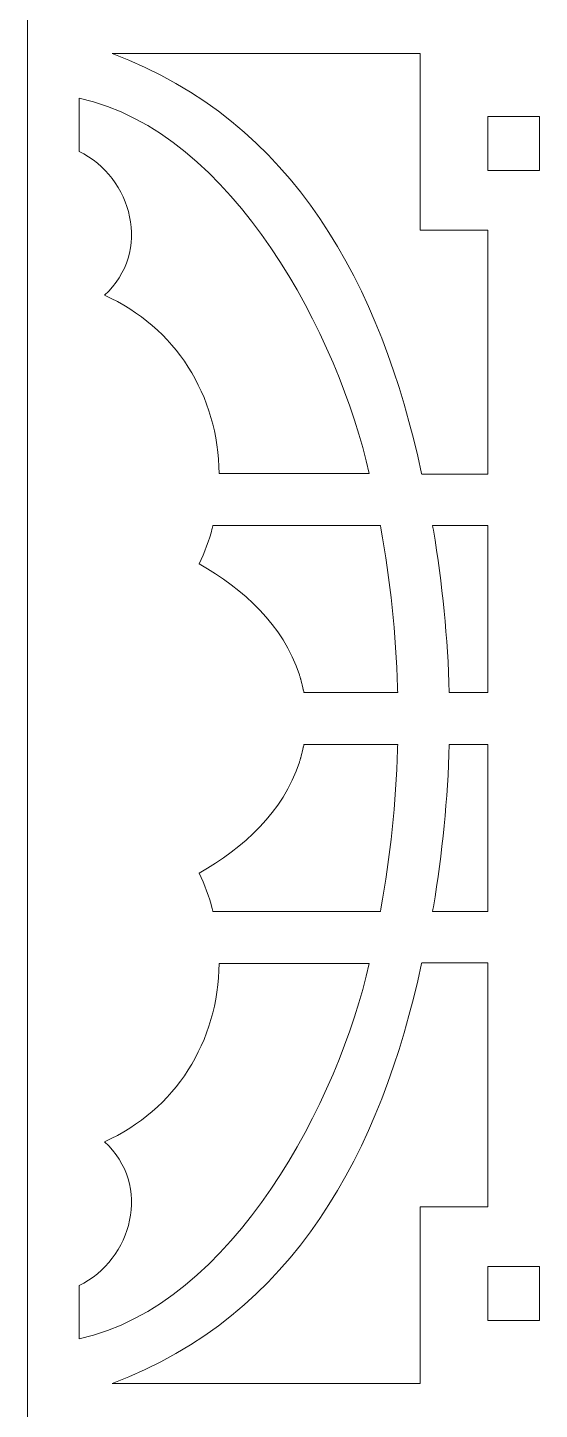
# Model space of a CAD drawing. Header units: centimetres. Extents: x -10 to 9.9, y -5 to 13.4.
# Drawn here: x 0.175 to 1.91, y 4.221 to 8.903 of the extents above; entities that cross this region are included whole.
import ezdxf

# ---------------------------------------------------------------- set-up
doc = ezdxf.new("R2010")
doc.units = ezdxf.units.CM
doc.header["$MEASUREMENT"] = 0
doc.layers.add('layer 1', color=7, linetype='Continuous')

msp = doc.modelspace()

# ---------------------------------------------------------------- linework, layer by layer
at = {"layer": 'layer 1', "color": 242, "lineweight": 9}
for points, knots in [([(0.17453, 13.44236), (0.17453, 13.44236), (0.34885, 13.44236), (0.34885, 13.44236), (0.34885, 13.44236), (0.34885, 13.44236), (9.75098, 13.44236), (9.75098, 13.44236), (9.75098, 13.44236), (9.75098, 13.44236), (9.9253, 13.44236), (9.9253, 13.44236), (9.9253, 13.44236), (9.9253, 13.44236), (9.9253, 13.26803), (9.9253, 13.26803), (9.9253, 13.26803), (9.9253, 13.26803), (9.9253, -4.82596), (9.9253, -4.82596), (9.9253, -4.82596), (9.9253, -4.82596), (9.9253, -5.00029), (9.9253, -5.00029), (9.9253, -5.00029), (9.9253, -5.00029), (9.75098, -5.00029), (9.75098, -5.00029), (9.75098, -5.00029), (9.75098, -5.00029), (0.34885, -5.00029), (0.34885, -5.00029), (0.34885, -5.00029), (0.34885, -5.00029), (0.17453, -5.00029), (0.17453, -5.00029), (0.17453, -5.00029), (0.17453, -5.00029), (0.17453, -4.82596), (0.17453, -4.82596), (0.17453, -4.82596), (0.17453, -4.82596), (0.17453, 13.26803), (0.17453, 13.26803), (0.17453, 13.26803), (0.17453, 13.26803), (0.17453, 13.44236), (0.17453, 13.44236)], [0, 0, 0, 0, 0.0769231, 0.0769231, 0.0769231, 0.0769231, 0.1538462, 0.1538462, 0.1538462, 0.1538462, 0.2307692, 0.2307692, 0.2307692, 0.2307692, 0.3076923, 0.3076923, 0.3076923, 0.3076923, 0.3846154, 0.3846154, 0.3846154, 0.3846154, 0.4615385, 0.4615385, 0.4615385, 0.4615385, 0.5384615, 0.5384615, 0.5384615, 0.5384615, 0.6153846, 0.6153846, 0.6153846, 0.6153846, 0.6923077, 0.6923077, 0.6923077, 0.6923077, 0.7692308, 0.7692308, 0.7692308, 0.7692308, 0.8461538, 0.8461538, 0.8461538, 0.8461538, 1, 1, 1, 1]), ([(0.46133, 8.81528), (0.46133, 8.81528), (1.50618, 8.81528), (1.50618, 8.81528), (1.50618, 8.81528), (1.50618, 8.81528), (1.50618, 8.21902), (1.50618, 8.21902), (1.50618, 8.21902), (1.50618, 8.21902), (1.50622, 8.21902), (1.50622, 8.21902), (1.50622, 8.21902), (1.50622, 8.21902), (1.50622, 8.21742), (1.50622, 8.21742), (1.50622, 8.21742), (1.50622, 8.21742), (1.51544, 8.21742), (1.51544, 8.21742), (1.51544, 8.21742), (1.51544, 8.21742), (1.51594, 8.21742), (1.51594, 8.21742), (1.51594, 8.21742), (1.51594, 8.21742), (1.52517, 8.21742), (1.52517, 8.21742), (1.52517, 8.21742), (1.52517, 8.21742), (1.52567, 8.21742), (1.52567, 8.21742), (1.52567, 8.21742), (1.52567, 8.21742), (1.53489, 8.21742), (1.53489, 8.21742), (1.53489, 8.21742), (1.53489, 8.21742), (1.53539, 8.21742), (1.53539, 8.21742), (1.53539, 8.21742), (1.53539, 8.21742), (1.54463, 8.21742), (1.54463, 8.21742), (1.54463, 8.21742), (1.54463, 8.21742), (1.54517, 8.21742), (1.54517, 8.21742), (1.54517, 8.21742), (1.54517, 8.21742), (1.5544, 8.21742), (1.5544, 8.21742), (1.5544, 8.21742), (1.5544, 8.21742), (1.5549, 8.21742), (1.5549, 8.21742), (1.5549, 8.21742), (1.5549, 8.21742), (1.56413, 8.21742), (1.56413, 8.21742), (1.56413, 8.21742), (1.56413, 8.21742), (1.56467, 8.21742), (1.56467, 8.21742), (1.56467, 8.21742), (1.56467, 8.21742), (1.57391, 8.21742), (1.57391, 8.21742), (1.57391, 8.21742), (1.57391, 8.21742), (1.57441, 8.21742), (1.57441, 8.21742), (1.57441, 8.21742), (1.57441, 8.21742), (1.58363, 8.21742), (1.58363, 8.21742), (1.58363, 8.21742), (1.58363, 8.21742), (1.58419, 8.21742), (1.58419, 8.21742), (1.58419, 8.21742), (1.58419, 8.21742), (1.59341, 8.21742), (1.59341, 8.21742), (1.59341, 8.21742), (1.59341, 8.21742), (1.59393, 8.21742), (1.59393, 8.21742), (1.59393, 8.21742), (1.59393, 8.21742), (1.60314, 8.21742), (1.60314, 8.21742), (1.60314, 8.21742), (1.60314, 8.21742), (1.60369, 8.21742), (1.60369, 8.21742), (1.60369, 8.21742), (1.60369, 8.21742), (1.61291, 8.21742), (1.61291, 8.21742), (1.61291, 8.21742), (1.61291, 8.21742), (1.61341, 8.21742), (1.61341, 8.21742), (1.61341, 8.21742), (1.61341, 8.21742), (1.62264, 8.21742), (1.62264, 8.21742), (1.62264, 8.21742), (1.62264, 8.21742), (1.62319, 8.21742), (1.62319, 8.21742), (1.62319, 8.21742), (1.62319, 8.21742), (1.63241, 8.21742), (1.63241, 8.21742), (1.63241, 8.21742), (1.63241, 8.21742), (1.63292, 8.21742), (1.63292, 8.21742), (1.63292, 8.21742), (1.63292, 8.21742), (1.64214, 8.21742), (1.64214, 8.21742), (1.64214, 8.21742), (1.64214, 8.21742), (1.64269, 8.21742), (1.64269, 8.21742), (1.64269, 8.21742), (1.64269, 8.21742), (1.65192, 8.21742), (1.65192, 8.21742), (1.65192, 8.21742), (1.65192, 8.21742), (1.65242, 8.21742), (1.65242, 8.21742), (1.65242, 8.21742), (1.65242, 8.21742), (1.66164, 8.21742), (1.66164, 8.21742), (1.66164, 8.21742), (1.66164, 8.21742), (1.6622, 8.21742), (1.6622, 8.21742), (1.6622, 8.21742), (1.6622, 8.21742), (1.67142, 8.21742), (1.67142, 8.21742), (1.67142, 8.21742), (1.67142, 8.21742), (1.67192, 8.21742), (1.67192, 8.21742), (1.67192, 8.21742), (1.67192, 8.21742), (1.68114, 8.21742), (1.68114, 8.21742), (1.68114, 8.21742), (1.68114, 8.21742), (1.68165, 8.21742), (1.68165, 8.21742), (1.68165, 8.21742), (1.68165, 8.21742), (1.69087, 8.21742), (1.69087, 8.21742), (1.69087, 8.21742), (1.69087, 8.21742), (1.69137, 8.21742), (1.69137, 8.21742), (1.69137, 8.21742), (1.69137, 8.21742), (1.70061, 8.21742), (1.70061, 8.21742), (1.70061, 8.21742), (1.70061, 8.21742), (1.70117, 8.21742), (1.70117, 8.21742), (1.70117, 8.21742), (1.70117, 8.21742), (1.71038, 8.21742), (1.71038, 8.21742), (1.71038, 8.21742), (1.71038, 8.21742), (1.71089, 8.21742), (1.71089, 8.21742), (1.71089, 8.21742), (1.71089, 8.21742), (1.72011, 8.21742), (1.72011, 8.21742), (1.72011, 8.21742), (1.72011, 8.21742), (1.72067, 8.21742), (1.72067, 8.21742), (1.72067, 8.21742), (1.72067, 8.21742), (1.7299, 8.21742), (1.7299, 8.21742), (1.7299, 8.21742), (1.7299, 8.21742), (1.7304, 8.21742), (1.7304, 8.21742), (1.7304, 8.21742), (1.7304, 8.21742), (1.7354, 8.21742), (1.7354, 8.21742), (1.7354, 8.21742), (1.7354, 8.21742), (1.7354, 7.39024), (1.7354, 7.39024), (1.7354, 7.39024), (1.7354, 7.39024), (1.51119, 7.39024), (1.51119, 7.39024), (1.51119, 7.39024), (1.51119, 7.39024), (1.51117, 7.39024), (1.51117, 7.39024), (1.51117, 7.39024), (1.51117, 7.39024), (1.51103, 7.39076), (1.51103, 7.39076), (1.51103, 7.39076), (1.51103, 7.39076), (1.51101, 7.39076), (1.51101, 7.39076), (1.51101, 7.39076), (1.51101, 7.39076), (1.51092, 7.39128), (1.51092, 7.39128), (1.51092, 7.39128), (1.51092, 7.39128), (1.51091, 7.39128), (1.51091, 7.39128), (1.51091, 7.39128), (1.51091, 7.39128), (1.51076, 7.39182), (1.51076, 7.39182), (1.51076, 7.39182), (1.37359, 8.03008), (1.07753, 8.58429), (0.46133, 8.81528)], [0, 0, 0, 0, 0.0163934, 0.0163934, 0.0163934, 0.0163934, 0.0327869, 0.0327869, 0.0327869, 0.0327869, 0.0491803, 0.0491803, 0.0491803, 0.0491803, 0.0655738, 0.0655738, 0.0655738, 0.0655738, 0.0819672, 0.0819672, 0.0819672, 0.0819672, 0.0983607, 0.0983607, 0.0983607, 0.0983607, 0.1147541, 0.1147541, 0.1147541, 0.1147541, 0.1311475, 0.1311475, 0.1311475, 0.1311475, 0.147541, 0.147541, 0.147541, 0.147541, 0.1639344, 0.1639344, 0.1639344, 0.1639344, 0.1803279, 0.1803279, 0.1803279, 0.1803279, 0.1967213, 0.1967213, 0.1967213, 0.1967213, 0.2131148, 0.2131148, 0.2131148, 0.2131148, 0.2295082, 0.2295082, 0.2295082, 0.2295082, 0.2459016, 0.2459016, 0.2459016, 0.2459016, 0.2622951, 0.2622951, 0.2622951, 0.2622951, 0.2786885, 0.2786885, 0.2786885, 0.2786885, 0.295082, 0.295082, 0.295082, 0.295082, 0.3114754, 0.3114754, 0.3114754, 0.3114754, 0.3278689, 0.3278689, 0.3278689, 0.3278689, 0.3442623, 0.3442623, 0.3442623, 0.3442623, 0.3606557, 0.3606557, 0.3606557, 0.3606557, 0.3770492, 0.3770492, 0.3770492, 0.3770492, 0.3934426, 0.3934426, 0.3934426, 0.3934426, 0.4098361, 0.4098361, 0.4098361, 0.4098361, 0.4262295, 0.4262295, 0.4262295, 0.4262295, 0.442623, 0.442623, 0.442623, 0.442623, 0.4590164, 0.4590164, 0.4590164, 0.4590164, 0.4754098, 0.4754098, 0.4754098, 0.4754098, 0.4918033, 0.4918033, 0.4918033, 0.4918033, 0.5081967, 0.5081967, 0.5081967, 0.5081967, 0.5245902, 0.5245902, 0.5245902, 0.5245902, 0.5409836, 0.5409836, 0.5409836, 0.5409836, 0.557377, 0.557377, 0.557377, 0.557377, 0.5737705, 0.5737705, 0.5737705, 0.5737705, 0.5901639, 0.5901639, 0.5901639, 0.5901639, 0.6065574, 0.6065574, 0.6065574, 0.6065574, 0.6229508, 0.6229508, 0.6229508, 0.6229508, 0.6393443, 0.6393443, 0.6393443, 0.6393443, 0.6557377, 0.6557377, 0.6557377, 0.6557377, 0.6721311, 0.6721311, 0.6721311, 0.6721311, 0.6885246, 0.6885246, 0.6885246, 0.6885246, 0.704918, 0.704918, 0.704918, 0.704918, 0.7213115, 0.7213115, 0.7213115, 0.7213115, 0.7377049, 0.7377049, 0.7377049, 0.7377049, 0.7540984, 0.7540984, 0.7540984, 0.7540984, 0.7704918, 0.7704918, 0.7704918, 0.7704918, 0.7868852, 0.7868852, 0.7868852, 0.7868852, 0.8032787, 0.8032787, 0.8032787, 0.8032787, 0.8196721, 0.8196721, 0.8196721, 0.8196721, 0.8360656, 0.8360656, 0.8360656, 0.8360656, 0.852459, 0.852459, 0.852459, 0.852459, 0.8688525, 0.8688525, 0.8688525, 0.8688525, 0.8852459, 0.8852459, 0.8852459, 0.8852459, 0.9016393, 0.9016393, 0.9016393, 0.9016393, 0.9180328, 0.9180328, 0.9180328, 0.9180328, 0.9344262, 0.9344262, 0.9344262, 0.9344262, 0.9508197, 0.9508197, 0.9508197, 0.9508197, 0.9672131, 0.9672131, 0.9672131, 0.9672131, 1, 1, 1, 1]), ([(0.34885, 8.6637), (0.34885, 8.6637), (0.34885, 8.48394), (0.34885, 8.48394), (0.34885, 8.48394), (0.52978, 8.39627), (0.59607, 8.1434), (0.43542, 7.99626), (0.43542, 7.99626), (0.43542, 7.99626), (0.43546, 7.99624), (0.43546, 7.99624), (0.43546, 7.99624), (0.67544, 7.88973), (0.82221, 7.65575), (0.82395, 7.39182), (0.82395, 7.39182), (0.82395, 7.39182), (1.3329, 7.39182), (1.3329, 7.39182), (1.3329, 7.39182), (1.23217, 7.84774), (0.8725, 8.55243), (0.34885, 8.6637)], [0, 0, 0, 0, 0.1428571, 0.1428571, 0.1428571, 0.1428571, 0.2857143, 0.2857143, 0.2857143, 0.2857143, 0.4285714, 0.4285714, 0.4285714, 0.4285714, 0.5714286, 0.5714286, 0.5714286, 0.5714286, 0.7142857, 0.7142857, 0.7142857, 0.7142857, 1, 1, 1, 1]), ([(1.9101, 8.60229), (1.9101, 8.60229), (1.9101, 8.41961), (1.9101, 8.41961), (1.9101, 8.41961), (1.9101, 8.41961), (1.7355, 8.41961), (1.7355, 8.41961), (1.7355, 8.41961), (1.7355, 8.41961), (1.7355, 8.60229), (1.7355, 8.60229), (1.7355, 8.60229), (1.7355, 8.60229), (1.9101, 8.60229), (1.9101, 8.60229)], [0, 0, 0, 0, 0.2, 0.2, 0.2, 0.2, 0.4, 0.4, 0.4, 0.4, 0.6, 0.6, 0.6, 0.6, 1, 1, 1, 1]), ([(0.75626, 7.08616), (0.90691, 6.99971), (1.04108, 6.88053), (1.09629, 6.70975), (1.09629, 6.70975), (1.09629, 6.70975), (1.09631, 6.70975), (1.09631, 6.70975), (1.09631, 6.70975), (1.09631, 6.70975), (1.09694, 6.70781), (1.09694, 6.70781), (1.09694, 6.70781), (1.09694, 6.70781), (1.09695, 6.70781), (1.09695, 6.70781), (1.09695, 6.70781), (1.09695, 6.70781), (1.09843, 6.70295), (1.09843, 6.70295), (1.09843, 6.70295), (1.09843, 6.70295), (1.09844, 6.70295), (1.09844, 6.70295), (1.09844, 6.70295), (1.09844, 6.70295), (1.0987, 6.70203), (1.0987, 6.70203), (1.0987, 6.70203), (1.0987, 6.70203), (1.09871, 6.70203), (1.09871, 6.70203), (1.09871, 6.70203), (1.09871, 6.70203), (1.09873, 6.70193), (1.09873, 6.70193), (1.09873, 6.70193), (1.09873, 6.70193), (1.09875, 6.70193), (1.09875, 6.70193), (1.09875, 6.70193), (1.09875, 6.70193), (1.10042, 6.69613), (1.10042, 6.69613), (1.10042, 6.69613), (1.10042, 6.69613), (1.10043, 6.69613), (1.10043, 6.69613), (1.10043, 6.69613), (1.10043, 6.69613), (1.10065, 6.69529), (1.10065, 6.69529), (1.10065, 6.69529), (1.10065, 6.69529), (1.10069, 6.69529), (1.10069, 6.69529), (1.10069, 6.69529), (1.10069, 6.69529), (1.10246, 6.68887), (1.10246, 6.68887), (1.10246, 6.68887), (1.10246, 6.68887), (1.10248, 6.68887), (1.10248, 6.68887), (1.10248, 6.68887), (1.10248, 6.68887), (1.10265, 6.68811), (1.10265, 6.68811), (1.10265, 6.68811), (1.10265, 6.68811), (1.10266, 6.68811), (1.10266, 6.68811), (1.10266, 6.68811), (1.10266, 6.68811), (1.10458, 6.68083), (1.10458, 6.68083), (1.10458, 6.68083), (1.10458, 6.68083), (1.1046, 6.68083), (1.1046, 6.68083), (1.1046, 6.68083), (1.1046, 6.68083), (1.10461, 6.68068), (1.10461, 6.68068), (1.10461, 6.68068), (1.10461, 6.68068), (1.10462, 6.68068), (1.10462, 6.68068), (1.10462, 6.68068), (1.10462, 6.68068), (1.10579, 6.67592), (1.10579, 6.67592), (1.10579, 6.67592), (1.10579, 6.67592), (1.1058, 6.67592), (1.1058, 6.67592), (1.1058, 6.67592), (1.1058, 6.67592), (1.106, 6.67501), (1.106, 6.67501), (1.106, 6.67501), (1.106, 6.67501), (1.10602, 6.67501), (1.10602, 6.67501), (1.10602, 6.67501), (1.10602, 6.67501), (1.10792, 6.66676), (1.10792, 6.66676), (1.10792, 6.66676), (1.10792, 6.66676), (1.10794, 6.66676), (1.10794, 6.66676), (1.10794, 6.66676), (1.10794, 6.66676), (1.10812, 6.66587), (1.10812, 6.66587), (1.10812, 6.66587), (1.10812, 6.66587), (1.10815, 6.66587), (1.10815, 6.66587), (1.10815, 6.66587), (1.10815, 6.66587), (1.10928, 6.6604), (1.10928, 6.6604), (1.10928, 6.6604), (1.10928, 6.6604), (1.1093, 6.6604), (1.1093, 6.6604), (1.1093, 6.6604), (1.1093, 6.6604), (1.10944, 6.65953), (1.10944, 6.65953), (1.10944, 6.65953), (1.10944, 6.65953), (1.10946, 6.65953), (1.10946, 6.65953), (1.10946, 6.65953), (1.10946, 6.65953), (1.10967, 6.65846), (1.10967, 6.65846), (1.10967, 6.65846), (1.10967, 6.65846), (1.10969, 6.65846), (1.10969, 6.65846), (1.10969, 6.65846), (1.10969, 6.65846), (1.11074, 6.65308), (1.11074, 6.65308), (1.11074, 6.65308), (1.11074, 6.65308), (1.11075, 6.65308), (1.11075, 6.65308), (1.11075, 6.65308), (1.11075, 6.65308), (1.11134, 6.6501), (1.11134, 6.6501), (1.11134, 6.6501), (1.11134, 6.6501), (1.11136, 6.6501), (1.11136, 6.6501), (1.11136, 6.6501), (1.11136, 6.6501), (1.11138, 6.6501), (1.11138, 6.6501), (1.11138, 6.6501), (1.11138, 6.6501), (1.42959, 6.6501), (1.42959, 6.6501), (1.42959, 6.6501), (1.42959, 6.6501), (1.42942, 6.65771), (1.42942, 6.65771), (1.42942, 6.65771), (1.42942, 6.65771), (1.42938, 6.65771), (1.42938, 6.65771), (1.42938, 6.65771), (1.42938, 6.65771), (1.42936, 6.65771), (1.42936, 6.65771), (1.42936, 6.65771), (1.42936, 6.65771), (1.42936, 6.65774), (1.42936, 6.65774), (1.42936, 6.65774), (1.42936, 6.65774), (1.42916, 6.66696), (1.42916, 6.66696), (1.42916, 6.66696), (1.42916, 6.66696), (1.42914, 6.66696), (1.42914, 6.66696), (1.42914, 6.66696), (1.42914, 6.66696), (1.42913, 6.66696), (1.42913, 6.66696), (1.42913, 6.66696), (1.42913, 6.66696), (1.42913, 6.66698), (1.42913, 6.66698), (1.42913, 6.66698), (1.42396, 6.84854), (1.40421, 7.02972), (1.37265, 7.20745), (1.37265, 7.20745), (1.37265, 7.20745), (1.37264, 7.20745), (1.37264, 7.20745), (1.37264, 7.20745), (1.37264, 7.20745), (1.3726, 7.20745), (1.3726, 7.20745), (1.3726, 7.20745), (1.3726, 7.20745), (1.37259, 7.20745), (1.37259, 7.20745), (1.37259, 7.20745), (1.37259, 7.20745), (1.37111, 7.21591), (1.37111, 7.21591), (1.37111, 7.21591), (1.37111, 7.21591), (1.3711, 7.21591), (1.3711, 7.21591), (1.3711, 7.21591), (1.3711, 7.21591), (1.37109, 7.21591), (1.37109, 7.21591), (1.37109, 7.21591), (1.37109, 7.21591), (1.37107, 7.21591), (1.37107, 7.21591), (1.37107, 7.21591), (1.37107, 7.21591), (0.80319, 7.21591), (0.80319, 7.21591), (0.80319, 7.21591), (0.80319, 7.21591), (0.80317, 7.21591), (0.80317, 7.21591), (0.80317, 7.21591), (0.80317, 7.21591), (0.8026, 7.21378), (0.8026, 7.21378), (0.8026, 7.21378), (0.8026, 7.21378), (0.80259, 7.21378), (0.80259, 7.21378), (0.80259, 7.21378), (0.80259, 7.21378), (0.80208, 7.21164), (0.80208, 7.21164), (0.80208, 7.21164), (0.80208, 7.21164), (0.80207, 7.21164), (0.80207, 7.21164), (0.80207, 7.21164), (0.80207, 7.21164), (0.80151, 7.2095), (0.80151, 7.2095), (0.80151, 7.2095), (0.80151, 7.2095), (0.80149, 7.2095), (0.80149, 7.2095), (0.80149, 7.2095), (0.80149, 7.2095), (0.80099, 7.2074), (0.80099, 7.2074), (0.80099, 7.2074), (0.80099, 7.2074), (0.80097, 7.2074), (0.80097, 7.2074), (0.80097, 7.2074), (0.79015, 7.16585), (0.77492, 7.12497), (0.75626, 7.08616)], [0, 0, 0, 0, 0.0142857, 0.0142857, 0.0142857, 0.0142857, 0.0285714, 0.0285714, 0.0285714, 0.0285714, 0.0428571, 0.0428571, 0.0428571, 0.0428571, 0.0571429, 0.0571429, 0.0571429, 0.0571429, 0.0714286, 0.0714286, 0.0714286, 0.0714286, 0.0857143, 0.0857143, 0.0857143, 0.0857143, 0.1, 0.1, 0.1, 0.1, 0.1142857, 0.1142857, 0.1142857, 0.1142857, 0.1285714, 0.1285714, 0.1285714, 0.1285714, 0.1428571, 0.1428571, 0.1428571, 0.1428571, 0.1571429, 0.1571429, 0.1571429, 0.1571429, 0.1714286, 0.1714286, 0.1714286, 0.1714286, 0.1857143, 0.1857143, 0.1857143, 0.1857143, 0.2, 0.2, 0.2, 0.2, 0.2142857, 0.2142857, 0.2142857, 0.2142857, 0.2285714, 0.2285714, 0.2285714, 0.2285714, 0.2428571, 0.2428571, 0.2428571, 0.2428571, 0.2571429, 0.2571429, 0.2571429, 0.2571429, 0.2714286, 0.2714286, 0.2714286, 0.2714286, 0.2857143, 0.2857143, 0.2857143, 0.2857143, 0.3, 0.3, 0.3, 0.3, 0.3142857, 0.3142857, 0.3142857, 0.3142857, 0.3285714, 0.3285714, 0.3285714, 0.3285714, 0.3428571, 0.3428571, 0.3428571, 0.3428571, 0.3571429, 0.3571429, 0.3571429, 0.3571429, 0.3714286, 0.3714286, 0.3714286, 0.3714286, 0.3857143, 0.3857143, 0.3857143, 0.3857143, 0.4, 0.4, 0.4, 0.4, 0.4142857, 0.4142857, 0.4142857, 0.4142857, 0.4285714, 0.4285714, 0.4285714, 0.4285714, 0.4428571, 0.4428571, 0.4428571, 0.4428571, 0.4571429, 0.4571429, 0.4571429, 0.4571429, 0.4714286, 0.4714286, 0.4714286, 0.4714286, 0.4857143, 0.4857143, 0.4857143, 0.4857143, 0.5, 0.5, 0.5, 0.5, 0.5142857, 0.5142857, 0.5142857, 0.5142857, 0.5285714, 0.5285714, 0.5285714, 0.5285714, 0.5428571, 0.5428571, 0.5428571, 0.5428571, 0.5571429, 0.5571429, 0.5571429, 0.5571429, 0.5714286, 0.5714286, 0.5714286, 0.5714286, 0.5857143, 0.5857143, 0.5857143, 0.5857143, 0.6, 0.6, 0.6, 0.6, 0.6142857, 0.6142857, 0.6142857, 0.6142857, 0.6285714, 0.6285714, 0.6285714, 0.6285714, 0.6428571, 0.6428571, 0.6428571, 0.6428571, 0.6571429, 0.6571429, 0.6571429, 0.6571429, 0.6714286, 0.6714286, 0.6714286, 0.6714286, 0.6857143, 0.6857143, 0.6857143, 0.6857143, 0.7, 0.7, 0.7, 0.7, 0.7142857, 0.7142857, 0.7142857, 0.7142857, 0.7285714, 0.7285714, 0.7285714, 0.7285714, 0.7428571, 0.7428571, 0.7428571, 0.7428571, 0.7571429, 0.7571429, 0.7571429, 0.7571429, 0.7714286, 0.7714286, 0.7714286, 0.7714286, 0.7857143, 0.7857143, 0.7857143, 0.7857143, 0.8, 0.8, 0.8, 0.8, 0.8142857, 0.8142857, 0.8142857, 0.8142857, 0.8285714, 0.8285714, 0.8285714, 0.8285714, 0.8428571, 0.8428571, 0.8428571, 0.8428571, 0.8571429, 0.8571429, 0.8571429, 0.8571429, 0.8714286, 0.8714286, 0.8714286, 0.8714286, 0.8857143, 0.8857143, 0.8857143, 0.8857143, 0.9, 0.9, 0.9, 0.9, 0.9142857, 0.9142857, 0.9142857, 0.9142857, 0.9285714, 0.9285714, 0.9285714, 0.9285714, 0.9428571, 0.9428571, 0.9428571, 0.9428571, 0.9571429, 0.9571429, 0.9571429, 0.9571429, 0.9714286, 0.9714286, 0.9714286, 0.9714286, 1, 1, 1, 1]), ([(1.60446, 6.6501), (1.60446, 6.6501), (1.60448, 6.6501), (1.60448, 6.6501), (1.60448, 6.6501), (1.60448, 6.6501), (1.7354, 6.6501), (1.7354, 6.6501), (1.7354, 6.6501), (1.7354, 6.6501), (1.7354, 6.66574), (1.7354, 6.66574), (1.7354, 6.66574), (1.7354, 6.66574), (1.7354, 6.69163), (1.7354, 6.69163), (1.7354, 6.69163), (1.7354, 6.69163), (1.7354, 6.71752), (1.7354, 6.71752), (1.7354, 6.71752), (1.7354, 6.71752), (1.7354, 6.74341), (1.7354, 6.74341), (1.7354, 6.74341), (1.7354, 6.74341), (1.7354, 6.76929), (1.7354, 6.76929), (1.7354, 6.76929), (1.7354, 6.76929), (1.7354, 6.79517), (1.7354, 6.79517), (1.7354, 6.79517), (1.7354, 6.79517), (1.7354, 6.82107), (1.7354, 6.82107), (1.7354, 6.82107), (1.7354, 6.82107), (1.7354, 6.84695), (1.7354, 6.84695), (1.7354, 6.84695), (1.7354, 6.84695), (1.7354, 6.87285), (1.7354, 6.87285), (1.7354, 6.87285), (1.7354, 6.87285), (1.7354, 6.89873), (1.7354, 6.89873), (1.7354, 6.89873), (1.7354, 6.89873), (1.7354, 6.92462), (1.7354, 6.92462), (1.7354, 6.92462), (1.7354, 6.92462), (1.7354, 6.95051), (1.7354, 6.95051), (1.7354, 6.95051), (1.7354, 6.95051), (1.7354, 6.97638), (1.7354, 6.97638), (1.7354, 6.97638), (1.7354, 6.97638), (1.7354, 7.00229), (1.7354, 7.00229), (1.7354, 7.00229), (1.7354, 7.00229), (1.7354, 7.02816), (1.7354, 7.02816), (1.7354, 7.02816), (1.7354, 7.02816), (1.7354, 7.05406), (1.7354, 7.05406), (1.7354, 7.05406), (1.7354, 7.05406), (1.7354, 7.07994), (1.7354, 7.07994), (1.7354, 7.07994), (1.7354, 7.07994), (1.7354, 7.10584), (1.7354, 7.10584), (1.7354, 7.10584), (1.7354, 7.10584), (1.7354, 7.13172), (1.7354, 7.13172), (1.7354, 7.13172), (1.7354, 7.13172), (1.7354, 7.1576), (1.7354, 7.1576), (1.7354, 7.1576), (1.7354, 7.1576), (1.7354, 7.18349), (1.7354, 7.18349), (1.7354, 7.18349), (1.7354, 7.18349), (1.7354, 7.20938), (1.7354, 7.20938), (1.7354, 7.20938), (1.7354, 7.20938), (1.7354, 7.21591), (1.7354, 7.21591), (1.7354, 7.21591), (1.7354, 7.21591), (1.54791, 7.21591), (1.54791, 7.21591), (1.54791, 7.21591), (1.54791, 7.21591), (1.54908, 7.20902), (1.54908, 7.20902), (1.54908, 7.20902), (1.54908, 7.20902), (1.5491, 7.20902), (1.5491, 7.20902), (1.5491, 7.20902), (1.5491, 7.20902), (1.54912, 7.20902), (1.54912, 7.20902), (1.54912, 7.20902), (1.54912, 7.20902), (1.54914, 7.20902), (1.54914, 7.20902), (1.54914, 7.20902), (1.54914, 7.20902), (1.55059, 7.20052), (1.55059, 7.20052), (1.55059, 7.20052), (1.55059, 7.20052), (1.55061, 7.20052), (1.55061, 7.20052), (1.55061, 7.20052), (1.55061, 7.20052), (1.55063, 7.20052), (1.55063, 7.20052), (1.55063, 7.20052), (1.55063, 7.20052), (1.55064, 7.20052), (1.55064, 7.20052), (1.55064, 7.20052), (1.58083, 7.01866), (1.59993, 6.83428), (1.60446, 6.6501)], [0, 0, 0, 0, 0.0277778, 0.0277778, 0.0277778, 0.0277778, 0.0555556, 0.0555556, 0.0555556, 0.0555556, 0.0833333, 0.0833333, 0.0833333, 0.0833333, 0.1111111, 0.1111111, 0.1111111, 0.1111111, 0.1388889, 0.1388889, 0.1388889, 0.1388889, 0.1666667, 0.1666667, 0.1666667, 0.1666667, 0.1944444, 0.1944444, 0.1944444, 0.1944444, 0.2222222, 0.2222222, 0.2222222, 0.2222222, 0.25, 0.25, 0.25, 0.25, 0.2777778, 0.2777778, 0.2777778, 0.2777778, 0.3055556, 0.3055556, 0.3055556, 0.3055556, 0.3333333, 0.3333333, 0.3333333, 0.3333333, 0.3611111, 0.3611111, 0.3611111, 0.3611111, 0.3888889, 0.3888889, 0.3888889, 0.3888889, 0.4166667, 0.4166667, 0.4166667, 0.4166667, 0.4444444, 0.4444444, 0.4444444, 0.4444444, 0.4722222, 0.4722222, 0.4722222, 0.4722222, 0.5, 0.5, 0.5, 0.5, 0.5277778, 0.5277778, 0.5277778, 0.5277778, 0.5555556, 0.5555556, 0.5555556, 0.5555556, 0.5833333, 0.5833333, 0.5833333, 0.5833333, 0.6111111, 0.6111111, 0.6111111, 0.6111111, 0.6388889, 0.6388889, 0.6388889, 0.6388889, 0.6666667, 0.6666667, 0.6666667, 0.6666667, 0.6944444, 0.6944444, 0.6944444, 0.6944444, 0.7222222, 0.7222222, 0.7222222, 0.7222222, 0.75, 0.75, 0.75, 0.75, 0.7777778, 0.7777778, 0.7777778, 0.7777778, 0.8055556, 0.8055556, 0.8055556, 0.8055556, 0.8333333, 0.8333333, 0.8333333, 0.8333333, 0.8611111, 0.8611111, 0.8611111, 0.8611111, 0.8888889, 0.8888889, 0.8888889, 0.8888889, 0.9166667, 0.9166667, 0.9166667, 0.9166667, 0.9444444, 0.9444444, 0.9444444, 0.9444444, 1, 1, 1, 1]), ([(0.75626, 6.03813), (0.90691, 6.12456), (1.04108, 6.24375), (1.09629, 6.41454), (1.09629, 6.41454), (1.09629, 6.41454), (1.09631, 6.41454), (1.09631, 6.41454), (1.09631, 6.41454), (1.09631, 6.41454), (1.09694, 6.41649), (1.09694, 6.41649), (1.09694, 6.41649), (1.09694, 6.41649), (1.09695, 6.41649), (1.09695, 6.41649), (1.09695, 6.41649), (1.09695, 6.41649), (1.09843, 6.42134), (1.09843, 6.42134), (1.09843, 6.42134), (1.09843, 6.42134), (1.09844, 6.42134), (1.09844, 6.42134), (1.09844, 6.42134), (1.09844, 6.42134), (1.0987, 6.42226), (1.0987, 6.42226), (1.0987, 6.42226), (1.0987, 6.42226), (1.09871, 6.42226), (1.09871, 6.42226), (1.09871, 6.42226), (1.09871, 6.42226), (1.09873, 6.42236), (1.09873, 6.42236), (1.09873, 6.42236), (1.09873, 6.42236), (1.09875, 6.42236), (1.09875, 6.42236), (1.09875, 6.42236), (1.09875, 6.42236), (1.10042, 6.42815), (1.10042, 6.42815), (1.10042, 6.42815), (1.10042, 6.42815), (1.10043, 6.42815), (1.10043, 6.42815), (1.10043, 6.42815), (1.10043, 6.42815), (1.10065, 6.42899), (1.10065, 6.42899), (1.10065, 6.42899), (1.10065, 6.42899), (1.10069, 6.42899), (1.10069, 6.42899), (1.10069, 6.42899), (1.10069, 6.42899), (1.10246, 6.43542), (1.10246, 6.43542), (1.10246, 6.43542), (1.10246, 6.43542), (1.10248, 6.43542), (1.10248, 6.43542), (1.10248, 6.43542), (1.10248, 6.43542), (1.10265, 6.43618), (1.10265, 6.43618), (1.10265, 6.43618), (1.10265, 6.43618), (1.10266, 6.43618), (1.10266, 6.43618), (1.10266, 6.43618), (1.10266, 6.43618), (1.10458, 6.44347), (1.10458, 6.44347), (1.10458, 6.44347), (1.10458, 6.44347), (1.1046, 6.44347), (1.1046, 6.44347), (1.1046, 6.44347), (1.1046, 6.44347), (1.10461, 6.4436), (1.10461, 6.4436), (1.10461, 6.4436), (1.10461, 6.4436), (1.10462, 6.4436), (1.10462, 6.4436), (1.10462, 6.4436), (1.10462, 6.4436), (1.10579, 6.44837), (1.10579, 6.44837), (1.10579, 6.44837), (1.10579, 6.44837), (1.1058, 6.44837), (1.1058, 6.44837), (1.1058, 6.44837), (1.1058, 6.44837), (1.106, 6.44927), (1.106, 6.44927), (1.106, 6.44927), (1.106, 6.44927), (1.10602, 6.44927), (1.10602, 6.44927), (1.10602, 6.44927), (1.10602, 6.44927), (1.10792, 6.45753), (1.10792, 6.45753), (1.10792, 6.45753), (1.10792, 6.45753), (1.10794, 6.45753), (1.10794, 6.45753), (1.10794, 6.45753), (1.10794, 6.45753), (1.10812, 6.45842), (1.10812, 6.45842), (1.10812, 6.45842), (1.10812, 6.45842), (1.10815, 6.45842), (1.10815, 6.45842), (1.10815, 6.45842), (1.10815, 6.45842), (1.10928, 6.46389), (1.10928, 6.46389), (1.10928, 6.46389), (1.10928, 6.46389), (1.1093, 6.46389), (1.1093, 6.46389), (1.1093, 6.46389), (1.1093, 6.46389), (1.10944, 6.46477), (1.10944, 6.46477), (1.10944, 6.46477), (1.10944, 6.46477), (1.10946, 6.46477), (1.10946, 6.46477), (1.10946, 6.46477), (1.10946, 6.46477), (1.10967, 6.46583), (1.10967, 6.46583), (1.10967, 6.46583), (1.10967, 6.46583), (1.10969, 6.46583), (1.10969, 6.46583), (1.10969, 6.46583), (1.10969, 6.46583), (1.11074, 6.47119), (1.11074, 6.47119), (1.11074, 6.47119), (1.11074, 6.47119), (1.11075, 6.47119), (1.11075, 6.47119), (1.11075, 6.47119), (1.11075, 6.47119), (1.11134, 6.47419), (1.11134, 6.47419), (1.11134, 6.47419), (1.11134, 6.47419), (1.11136, 6.47419), (1.11136, 6.47419), (1.11136, 6.47419), (1.11136, 6.47419), (1.11138, 6.47419), (1.11138, 6.47419), (1.11138, 6.47419), (1.11138, 6.47419), (1.42959, 6.47419), (1.42959, 6.47419), (1.42959, 6.47419), (1.42959, 6.47419), (1.42942, 6.46658), (1.42942, 6.46658), (1.42942, 6.46658), (1.42942, 6.46658), (1.42938, 6.46658), (1.42938, 6.46658), (1.42938, 6.46658), (1.42938, 6.46658), (1.42936, 6.46658), (1.42936, 6.46658), (1.42936, 6.46658), (1.42936, 6.46658), (1.42936, 6.46654), (1.42936, 6.46654), (1.42936, 6.46654), (1.42936, 6.46654), (1.42916, 6.45734), (1.42916, 6.45734), (1.42916, 6.45734), (1.42916, 6.45734), (1.42914, 6.45734), (1.42914, 6.45734), (1.42914, 6.45734), (1.42914, 6.45734), (1.42913, 6.45734), (1.42913, 6.45734), (1.42913, 6.45734), (1.42913, 6.45734), (1.42913, 6.4573), (1.42913, 6.4573), (1.42913, 6.4573), (1.42396, 6.27575), (1.40421, 6.09457), (1.37265, 5.91684), (1.37265, 5.91684), (1.37265, 5.91684), (1.37264, 5.91684), (1.37264, 5.91684), (1.37264, 5.91684), (1.37264, 5.91684), (1.3726, 5.91684), (1.3726, 5.91684), (1.3726, 5.91684), (1.3726, 5.91684), (1.37259, 5.91684), (1.37259, 5.91684), (1.37259, 5.91684), (1.37259, 5.91684), (1.37111, 5.90837), (1.37111, 5.90837), (1.37111, 5.90837), (1.37111, 5.90837), (1.3711, 5.90837), (1.3711, 5.90837), (1.3711, 5.90837), (1.3711, 5.90837), (1.37109, 5.90837), (1.37109, 5.90837), (1.37109, 5.90837), (1.37109, 5.90837), (1.37107, 5.90837), (1.37107, 5.90837), (1.37107, 5.90837), (1.37107, 5.90837), (0.80319, 5.90837), (0.80319, 5.90837), (0.80319, 5.90837), (0.80319, 5.90837), (0.80317, 5.90837), (0.80317, 5.90837), (0.80317, 5.90837), (0.80317, 5.90837), (0.8026, 5.91051), (0.8026, 5.91051), (0.8026, 5.91051), (0.8026, 5.91051), (0.80259, 5.91051), (0.80259, 5.91051), (0.80259, 5.91051), (0.80259, 5.91051), (0.80208, 5.91264), (0.80208, 5.91264), (0.80208, 5.91264), (0.80208, 5.91264), (0.80207, 5.91264), (0.80207, 5.91264), (0.80207, 5.91264), (0.80207, 5.91264), (0.80151, 5.91478), (0.80151, 5.91478), (0.80151, 5.91478), (0.80151, 5.91478), (0.80149, 5.91478), (0.80149, 5.91478), (0.80149, 5.91478), (0.80149, 5.91478), (0.80099, 5.91687), (0.80099, 5.91687), (0.80099, 5.91687), (0.80099, 5.91687), (0.80097, 5.91687), (0.80097, 5.91687), (0.80097, 5.91687), (0.79015, 5.95844), (0.77492, 5.99932), (0.75626, 6.03813)], [0, 0, 0, 0, 0.0142857, 0.0142857, 0.0142857, 0.0142857, 0.0285714, 0.0285714, 0.0285714, 0.0285714, 0.0428571, 0.0428571, 0.0428571, 0.0428571, 0.0571429, 0.0571429, 0.0571429, 0.0571429, 0.0714286, 0.0714286, 0.0714286, 0.0714286, 0.0857143, 0.0857143, 0.0857143, 0.0857143, 0.1, 0.1, 0.1, 0.1, 0.1142857, 0.1142857, 0.1142857, 0.1142857, 0.1285714, 0.1285714, 0.1285714, 0.1285714, 0.1428571, 0.1428571, 0.1428571, 0.1428571, 0.1571429, 0.1571429, 0.1571429, 0.1571429, 0.1714286, 0.1714286, 0.1714286, 0.1714286, 0.1857143, 0.1857143, 0.1857143, 0.1857143, 0.2, 0.2, 0.2, 0.2, 0.2142857, 0.2142857, 0.2142857, 0.2142857, 0.2285714, 0.2285714, 0.2285714, 0.2285714, 0.2428571, 0.2428571, 0.2428571, 0.2428571, 0.2571429, 0.2571429, 0.2571429, 0.2571429, 0.2714286, 0.2714286, 0.2714286, 0.2714286, 0.2857143, 0.2857143, 0.2857143, 0.2857143, 0.3, 0.3, 0.3, 0.3, 0.3142857, 0.3142857, 0.3142857, 0.3142857, 0.3285714, 0.3285714, 0.3285714, 0.3285714, 0.3428571, 0.3428571, 0.3428571, 0.3428571, 0.3571429, 0.3571429, 0.3571429, 0.3571429, 0.3714286, 0.3714286, 0.3714286, 0.3714286, 0.3857143, 0.3857143, 0.3857143, 0.3857143, 0.4, 0.4, 0.4, 0.4, 0.4142857, 0.4142857, 0.4142857, 0.4142857, 0.4285714, 0.4285714, 0.4285714, 0.4285714, 0.4428571, 0.4428571, 0.4428571, 0.4428571, 0.4571429, 0.4571429, 0.4571429, 0.4571429, 0.4714286, 0.4714286, 0.4714286, 0.4714286, 0.4857143, 0.4857143, 0.4857143, 0.4857143, 0.5, 0.5, 0.5, 0.5, 0.5142857, 0.5142857, 0.5142857, 0.5142857, 0.5285714, 0.5285714, 0.5285714, 0.5285714, 0.5428571, 0.5428571, 0.5428571, 0.5428571, 0.5571429, 0.5571429, 0.5571429, 0.5571429, 0.5714286, 0.5714286, 0.5714286, 0.5714286, 0.5857143, 0.5857143, 0.5857143, 0.5857143, 0.6, 0.6, 0.6, 0.6, 0.6142857, 0.6142857, 0.6142857, 0.6142857, 0.6285714, 0.6285714, 0.6285714, 0.6285714, 0.6428571, 0.6428571, 0.6428571, 0.6428571, 0.6571429, 0.6571429, 0.6571429, 0.6571429, 0.6714286, 0.6714286, 0.6714286, 0.6714286, 0.6857143, 0.6857143, 0.6857143, 0.6857143, 0.7, 0.7, 0.7, 0.7, 0.7142857, 0.7142857, 0.7142857, 0.7142857, 0.7285714, 0.7285714, 0.7285714, 0.7285714, 0.7428571, 0.7428571, 0.7428571, 0.7428571, 0.7571429, 0.7571429, 0.7571429, 0.7571429, 0.7714286, 0.7714286, 0.7714286, 0.7714286, 0.7857143, 0.7857143, 0.7857143, 0.7857143, 0.8, 0.8, 0.8, 0.8, 0.8142857, 0.8142857, 0.8142857, 0.8142857, 0.8285714, 0.8285714, 0.8285714, 0.8285714, 0.8428571, 0.8428571, 0.8428571, 0.8428571, 0.8571429, 0.8571429, 0.8571429, 0.8571429, 0.8714286, 0.8714286, 0.8714286, 0.8714286, 0.8857143, 0.8857143, 0.8857143, 0.8857143, 0.9, 0.9, 0.9, 0.9, 0.9142857, 0.9142857, 0.9142857, 0.9142857, 0.9285714, 0.9285714, 0.9285714, 0.9285714, 0.9428571, 0.9428571, 0.9428571, 0.9428571, 0.9571429, 0.9571429, 0.9571429, 0.9571429, 0.9714286, 0.9714286, 0.9714286, 0.9714286, 1, 1, 1, 1]), ([(1.60446, 6.47419), (1.60446, 6.47419), (1.60448, 6.47419), (1.60448, 6.47419), (1.60448, 6.47419), (1.60448, 6.47419), (1.7354, 6.47419), (1.7354, 6.47419), (1.7354, 6.47419), (1.7354, 6.47419), (1.7354, 6.4586), (1.7354, 6.4586), (1.7354, 6.4586), (1.7354, 6.4586), (1.7354, 6.4327), (1.7354, 6.4327), (1.7354, 6.4327), (1.7354, 6.4327), (1.7354, 6.40682), (1.7354, 6.40682), (1.7354, 6.40682), (1.7354, 6.40682), (1.7354, 6.38093), (1.7354, 6.38093), (1.7354, 6.38093), (1.7354, 6.38093), (1.7354, 6.35504), (1.7354, 6.35504), (1.7354, 6.35504), (1.7354, 6.35504), (1.7354, 6.32917), (1.7354, 6.32917), (1.7354, 6.32917), (1.7354, 6.32917), (1.7354, 6.30327), (1.7354, 6.30327), (1.7354, 6.30327), (1.7354, 6.30327), (1.7354, 6.27739), (1.7354, 6.27739), (1.7354, 6.27739), (1.7354, 6.27739), (1.7354, 6.25149), (1.7354, 6.25149), (1.7354, 6.25149), (1.7354, 6.25149), (1.7354, 6.22561), (1.7354, 6.22561), (1.7354, 6.22561), (1.7354, 6.22561), (1.7354, 6.19973), (1.7354, 6.19973), (1.7354, 6.19973), (1.7354, 6.19973), (1.7354, 6.17384), (1.7354, 6.17384), (1.7354, 6.17384), (1.7354, 6.17384), (1.7354, 6.14795), (1.7354, 6.14795), (1.7354, 6.14795), (1.7354, 6.14795), (1.7354, 6.12206), (1.7354, 6.12206), (1.7354, 6.12206), (1.7354, 6.12206), (1.7354, 6.09617), (1.7354, 6.09617), (1.7354, 6.09617), (1.7354, 6.09617), (1.7354, 6.07028), (1.7354, 6.07028), (1.7354, 6.07028), (1.7354, 6.07028), (1.7354, 6.0444), (1.7354, 6.0444), (1.7354, 6.0444), (1.7354, 6.0444), (1.7354, 6.01851), (1.7354, 6.01851), (1.7354, 6.01851), (1.7354, 6.01851), (1.7354, 5.99262), (1.7354, 5.99262), (1.7354, 5.99262), (1.7354, 5.99262), (1.7354, 5.96673), (1.7354, 5.96673), (1.7354, 5.96673), (1.7354, 5.96673), (1.7354, 5.94084), (1.7354, 5.94084), (1.7354, 5.94084), (1.7354, 5.94084), (1.7354, 5.91496), (1.7354, 5.91496), (1.7354, 5.91496), (1.7354, 5.91496), (1.7354, 5.90837), (1.7354, 5.90837), (1.7354, 5.90837), (1.7354, 5.90837), (1.54791, 5.90837), (1.54791, 5.90837), (1.54791, 5.90837), (1.54791, 5.90837), (1.54908, 5.91527), (1.54908, 5.91527), (1.54908, 5.91527), (1.54908, 5.91527), (1.5491, 5.91527), (1.5491, 5.91527), (1.5491, 5.91527), (1.5491, 5.91527), (1.54912, 5.91527), (1.54912, 5.91527), (1.54912, 5.91527), (1.54912, 5.91527), (1.54914, 5.91527), (1.54914, 5.91527), (1.54914, 5.91527), (1.54914, 5.91527), (1.55059, 5.92376), (1.55059, 5.92376), (1.55059, 5.92376), (1.55059, 5.92376), (1.55061, 5.92376), (1.55061, 5.92376), (1.55061, 5.92376), (1.55061, 5.92376), (1.55063, 5.92376), (1.55063, 5.92376), (1.55063, 5.92376), (1.55063, 5.92376), (1.55064, 5.92376), (1.55064, 5.92376), (1.55064, 5.92376), (1.58083, 6.10563), (1.59993, 6.29001), (1.60446, 6.47419)], [0, 0, 0, 0, 0.0277778, 0.0277778, 0.0277778, 0.0277778, 0.0555556, 0.0555556, 0.0555556, 0.0555556, 0.0833333, 0.0833333, 0.0833333, 0.0833333, 0.1111111, 0.1111111, 0.1111111, 0.1111111, 0.1388889, 0.1388889, 0.1388889, 0.1388889, 0.1666667, 0.1666667, 0.1666667, 0.1666667, 0.1944444, 0.1944444, 0.1944444, 0.1944444, 0.2222222, 0.2222222, 0.2222222, 0.2222222, 0.25, 0.25, 0.25, 0.25, 0.2777778, 0.2777778, 0.2777778, 0.2777778, 0.3055556, 0.3055556, 0.3055556, 0.3055556, 0.3333333, 0.3333333, 0.3333333, 0.3333333, 0.3611111, 0.3611111, 0.3611111, 0.3611111, 0.3888889, 0.3888889, 0.3888889, 0.3888889, 0.4166667, 0.4166667, 0.4166667, 0.4166667, 0.4444444, 0.4444444, 0.4444444, 0.4444444, 0.4722222, 0.4722222, 0.4722222, 0.4722222, 0.5, 0.5, 0.5, 0.5, 0.5277778, 0.5277778, 0.5277778, 0.5277778, 0.5555556, 0.5555556, 0.5555556, 0.5555556, 0.5833333, 0.5833333, 0.5833333, 0.5833333, 0.6111111, 0.6111111, 0.6111111, 0.6111111, 0.6388889, 0.6388889, 0.6388889, 0.6388889, 0.6666667, 0.6666667, 0.6666667, 0.6666667, 0.6944444, 0.6944444, 0.6944444, 0.6944444, 0.7222222, 0.7222222, 0.7222222, 0.7222222, 0.75, 0.75, 0.75, 0.75, 0.7777778, 0.7777778, 0.7777778, 0.7777778, 0.8055556, 0.8055556, 0.8055556, 0.8055556, 0.8333333, 0.8333333, 0.8333333, 0.8333333, 0.8611111, 0.8611111, 0.8611111, 0.8611111, 0.8888889, 0.8888889, 0.8888889, 0.8888889, 0.9166667, 0.9166667, 0.9166667, 0.9166667, 0.9444444, 0.9444444, 0.9444444, 0.9444444, 1, 1, 1, 1]), ([(0.34885, 4.64038), (0.34885, 4.64038), (0.34885, 4.46061), (0.34885, 4.46061), (0.34885, 4.46061), (0.8725, 4.57188), (1.23217, 5.27655), (1.3329, 5.73248), (1.3329, 5.73248), (1.3329, 5.73248), (0.82395, 5.73248), (0.82395, 5.73248), (0.82395, 5.73248), (0.82221, 5.46854), (0.67544, 5.23455), (0.43546, 5.12804), (0.43546, 5.12804), (0.43546, 5.12804), (0.43542, 5.12802), (0.43542, 5.12802), (0.43542, 5.12802), (0.59607, 4.98088), (0.52978, 4.72805), (0.34885, 4.64038)], [0, 0, 0, 0, 0.1428571, 0.1428571, 0.1428571, 0.1428571, 0.2857143, 0.2857143, 0.2857143, 0.2857143, 0.4285714, 0.4285714, 0.4285714, 0.4285714, 0.5714286, 0.5714286, 0.5714286, 0.5714286, 0.7142857, 0.7142857, 0.7142857, 0.7142857, 1, 1, 1, 1]), ([(1.7354, 4.90688), (1.7354, 4.90688), (1.73037, 4.90688), (1.73037, 4.90688), (1.73037, 4.90688), (1.73037, 4.90688), (1.72987, 4.90688), (1.72987, 4.90688), (1.72987, 4.90688), (1.72987, 4.90688), (1.72064, 4.90688), (1.72064, 4.90688), (1.72064, 4.90688), (1.72064, 4.90688), (1.72009, 4.90688), (1.72009, 4.90688), (1.72009, 4.90688), (1.72009, 4.90688), (1.71087, 4.90688), (1.71087, 4.90688), (1.71087, 4.90688), (1.71087, 4.90688), (1.71035, 4.90688), (1.71035, 4.90688), (1.71035, 4.90688), (1.71035, 4.90688), (1.70113, 4.90688), (1.70113, 4.90688), (1.70113, 4.90688), (1.70113, 4.90688), (1.70057, 4.90688), (1.70057, 4.90688), (1.70057, 4.90688), (1.70057, 4.90688), (1.69133, 4.90687), (1.69133, 4.90687), (1.69133, 4.90687), (1.69133, 4.90687), (1.69085, 4.90688), (1.69085, 4.90688), (1.69085, 4.90688), (1.69085, 4.90688), (1.68161, 4.90688), (1.68161, 4.90688), (1.68161, 4.90688), (1.68161, 4.90688), (1.68111, 4.90688), (1.68111, 4.90688), (1.68111, 4.90688), (1.68111, 4.90688), (1.6719, 4.90688), (1.6719, 4.90688), (1.6719, 4.90688), (1.6719, 4.90688), (1.67139, 4.90688), (1.67139, 4.90688), (1.67139, 4.90688), (1.67139, 4.90688), (1.66216, 4.9069), (1.66216, 4.9069), (1.66216, 4.9069), (1.66216, 4.9069), (1.66161, 4.90688), (1.66161, 4.90688), (1.66161, 4.90688), (1.66161, 4.90688), (1.65238, 4.90688), (1.65238, 4.90688), (1.65238, 4.90688), (1.65238, 4.90688), (1.65188, 4.90688), (1.65188, 4.90688), (1.65188, 4.90688), (1.65188, 4.90688), (1.64266, 4.90688), (1.64266, 4.90688), (1.64266, 4.90688), (1.64266, 4.90688), (1.64212, 4.90688), (1.64212, 4.90688), (1.64212, 4.90688), (1.64212, 4.90688), (1.6329, 4.90688), (1.6329, 4.90688), (1.6329, 4.90688), (1.6329, 4.90688), (1.63238, 4.90688), (1.63238, 4.90688), (1.63238, 4.90688), (1.63238, 4.90688), (1.62316, 4.90688), (1.62316, 4.90688), (1.62316, 4.90688), (1.62316, 4.90688), (1.62259, 4.90688), (1.62259, 4.90688), (1.62259, 4.90688), (1.62259, 4.90688), (1.61338, 4.90688), (1.61338, 4.90688), (1.61338, 4.90688), (1.61338, 4.90688), (1.61286, 4.90688), (1.61286, 4.90688), (1.61286, 4.90688), (1.61286, 4.90688), (1.60365, 4.90688), (1.60365, 4.90688), (1.60365, 4.90688), (1.60365, 4.90688), (1.6031, 4.90688), (1.6031, 4.90688), (1.6031, 4.90688), (1.6031, 4.90688), (1.59389, 4.90688), (1.59389, 4.90688), (1.59389, 4.90688), (1.59389, 4.90688), (1.59338, 4.90688), (1.59338, 4.90688), (1.59338, 4.90688), (1.59338, 4.90688), (1.58417, 4.90688), (1.58417, 4.90688), (1.58417, 4.90688), (1.58417, 4.90688), (1.5836, 4.90688), (1.5836, 4.90688), (1.5836, 4.90688), (1.5836, 4.90688), (1.57438, 4.90688), (1.57438, 4.90688), (1.57438, 4.90688), (1.57438, 4.90688), (1.57387, 4.90688), (1.57387, 4.90688), (1.57387, 4.90688), (1.57387, 4.90688), (1.56465, 4.90688), (1.56465, 4.90688), (1.56465, 4.90688), (1.56465, 4.90688), (1.5641, 4.90688), (1.5641, 4.90688), (1.5641, 4.90688), (1.5641, 4.90688), (1.55487, 4.90688), (1.55487, 4.90688), (1.55487, 4.90688), (1.55487, 4.90688), (1.55437, 4.90688), (1.55437, 4.90688), (1.55437, 4.90688), (1.55437, 4.90688), (1.54514, 4.90688), (1.54514, 4.90688), (1.54514, 4.90688), (1.54514, 4.90688), (1.54458, 4.90688), (1.54458, 4.90688), (1.54458, 4.90688), (1.54458, 4.90688), (1.53537, 4.90688), (1.53537, 4.90688), (1.53537, 4.90688), (1.53537, 4.90688), (1.53487, 4.90688), (1.53487, 4.90688), (1.53487, 4.90688), (1.53487, 4.90688), (1.52563, 4.90688), (1.52563, 4.90688), (1.52563, 4.90688), (1.52563, 4.90688), (1.52513, 4.90688), (1.52513, 4.90688), (1.52513, 4.90688), (1.52513, 4.90688), (1.51591, 4.90688), (1.51591, 4.90688), (1.51591, 4.90688), (1.51591, 4.90688), (1.51541, 4.90688), (1.51541, 4.90688), (1.51541, 4.90688), (1.51541, 4.90688), (1.50618, 4.90688), (1.50618, 4.90688), (1.50618, 4.90688), (1.50618, 4.90688), (1.50618, 4.90527), (1.50618, 4.90527), (1.50618, 4.90527), (1.50618, 4.90527), (1.50618, 4.30903), (1.50618, 4.30903), (1.50618, 4.30903), (1.50618, 4.30903), (0.46138, 4.30903), (0.46138, 4.30903), (0.46138, 4.30903), (1.07754, 4.54003), (1.37359, 5.09422), (1.51076, 5.73248), (1.51076, 5.73248), (1.51076, 5.73248), (1.51091, 5.733), (1.51091, 5.733), (1.51091, 5.733), (1.51091, 5.733), (1.51092, 5.733), (1.51092, 5.733), (1.51092, 5.733), (1.51092, 5.733), (1.51101, 5.73352), (1.51101, 5.73352), (1.51101, 5.73352), (1.51101, 5.73352), (1.51103, 5.73352), (1.51103, 5.73352), (1.51103, 5.73352), (1.51103, 5.73352), (1.51117, 5.73404), (1.51117, 5.73404), (1.51117, 5.73404), (1.51117, 5.73404), (1.51119, 5.73404), (1.51119, 5.73404), (1.51119, 5.73404), (1.51119, 5.73404), (1.7354, 5.73404), (1.7354, 5.73404), (1.7354, 5.73404), (1.7354, 5.73404), (1.7354, 4.90688), (1.7354, 4.90688)], [0, 0, 0, 0, 0.0166667, 0.0166667, 0.0166667, 0.0166667, 0.0333333, 0.0333333, 0.0333333, 0.0333333, 0.05, 0.05, 0.05, 0.05, 0.0666667, 0.0666667, 0.0666667, 0.0666667, 0.0833333, 0.0833333, 0.0833333, 0.0833333, 0.1, 0.1, 0.1, 0.1, 0.1166667, 0.1166667, 0.1166667, 0.1166667, 0.1333333, 0.1333333, 0.1333333, 0.1333333, 0.15, 0.15, 0.15, 0.15, 0.1666667, 0.1666667, 0.1666667, 0.1666667, 0.1833333, 0.1833333, 0.1833333, 0.1833333, 0.2, 0.2, 0.2, 0.2, 0.2166667, 0.2166667, 0.2166667, 0.2166667, 0.2333333, 0.2333333, 0.2333333, 0.2333333, 0.25, 0.25, 0.25, 0.25, 0.2666667, 0.2666667, 0.2666667, 0.2666667, 0.2833333, 0.2833333, 0.2833333, 0.2833333, 0.3, 0.3, 0.3, 0.3, 0.3166667, 0.3166667, 0.3166667, 0.3166667, 0.3333333, 0.3333333, 0.3333333, 0.3333333, 0.35, 0.35, 0.35, 0.35, 0.3666667, 0.3666667, 0.3666667, 0.3666667, 0.3833333, 0.3833333, 0.3833333, 0.3833333, 0.4, 0.4, 0.4, 0.4, 0.4166667, 0.4166667, 0.4166667, 0.4166667, 0.4333333, 0.4333333, 0.4333333, 0.4333333, 0.45, 0.45, 0.45, 0.45, 0.4666667, 0.4666667, 0.4666667, 0.4666667, 0.4833333, 0.4833333, 0.4833333, 0.4833333, 0.5, 0.5, 0.5, 0.5, 0.5166667, 0.5166667, 0.5166667, 0.5166667, 0.5333333, 0.5333333, 0.5333333, 0.5333333, 0.55, 0.55, 0.55, 0.55, 0.5666667, 0.5666667, 0.5666667, 0.5666667, 0.5833333, 0.5833333, 0.5833333, 0.5833333, 0.6, 0.6, 0.6, 0.6, 0.6166667, 0.6166667, 0.6166667, 0.6166667, 0.6333333, 0.6333333, 0.6333333, 0.6333333, 0.65, 0.65, 0.65, 0.65, 0.6666667, 0.6666667, 0.6666667, 0.6666667, 0.6833333, 0.6833333, 0.6833333, 0.6833333, 0.7, 0.7, 0.7, 0.7, 0.7166667, 0.7166667, 0.7166667, 0.7166667, 0.7333333, 0.7333333, 0.7333333, 0.7333333, 0.75, 0.75, 0.75, 0.75, 0.7666667, 0.7666667, 0.7666667, 0.7666667, 0.7833333, 0.7833333, 0.7833333, 0.7833333, 0.8, 0.8, 0.8, 0.8, 0.8166667, 0.8166667, 0.8166667, 0.8166667, 0.8333333, 0.8333333, 0.8333333, 0.8333333, 0.85, 0.85, 0.85, 0.85, 0.8666667, 0.8666667, 0.8666667, 0.8666667, 0.8833333, 0.8833333, 0.8833333, 0.8833333, 0.9, 0.9, 0.9, 0.9, 0.9166667, 0.9166667, 0.9166667, 0.9166667, 0.9333333, 0.9333333, 0.9333333, 0.9333333, 0.95, 0.95, 0.95, 0.95, 0.9666667, 0.9666667, 0.9666667, 0.9666667, 1, 1, 1, 1]), ([(1.7355, 4.52201), (1.7355, 4.52201), (1.9101, 4.52201), (1.9101, 4.52201), (1.9101, 4.52201), (1.9101, 4.52201), (1.9101, 4.70467), (1.9101, 4.70467), (1.9101, 4.70467), (1.9101, 4.70467), (1.7355, 4.70467), (1.7355, 4.70467), (1.7355, 4.70467), (1.7355, 4.70467), (1.7355, 4.52201), (1.7355, 4.52201)], [0, 0, 0, 0, 0.2, 0.2, 0.2, 0.2, 0.4, 0.4, 0.4, 0.4, 0.6, 0.6, 0.6, 0.6, 1, 1, 1, 1])]:
    msp.add_open_spline(points, degree=3, knots=knots, dxfattribs=at)

doc.saveas('drawing.dxf')
